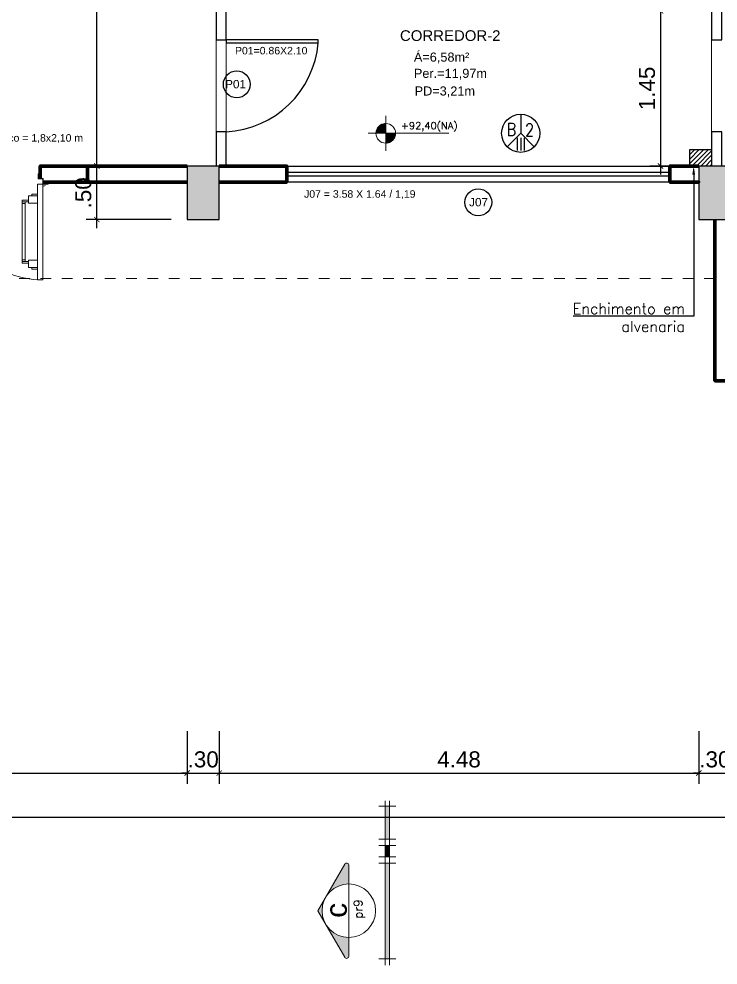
# Model space of a CAD drawing. Header units: metres. Extents: x -15851 to -15710, y 6781 to 6850.
# Drawn here: x -15812.56 to -15806.03, y 6814.35 to 6823.19 of the extents above; entities that cross this region are included whole.
import ezdxf
from ezdxf import colors
from ezdxf.entities.mleader import LeaderData, LeaderLine
from ezdxf.enums import TextEntityAlignment as Align
from ezdxf.math import Vec2, Vec3

# ---------------------------------------------------------------- set-up
doc = ezdxf.new("R2010")
doc.units = ezdxf.units.M
doc.linetypes.add('ACAD_ISO02W100', pattern=[15, 12, -3])
doc.linetypes.add('HIDDEN', pattern=[0.375, 0.25, -0.125])
for name, color, linetype in [('ARCO', 1, 'Continuous'), ('Divisórias de Gesso Acartonado', 42, 'Continuous'), ('ESQUADRIAS', 2, 'Continuous'), ('pilares', 253, 'Continuous'), ('Shafts', 1, 'Continuous'), ('TEXTO', 7, 'Continuous'), ('Texto Esquadrias', 7, 'Continuous'), ('Texto Perimetro e Pé Direito', 7, 'Continuous'), ('TXT', 2, 'Continuous')]:
    doc.layers.add(name, color=color, linetype=linetype)
doc.layers.add('borda', color=220, linetype='Continuous', lineweight=9, plot=False)
for name, color, linetype, lineweight in [('cota', 18, 'Continuous', 9), ('K-BSE-ARQ-LAY', 252, 'Continuous', 5), ('linha', 1, 'Continuous', 9), ('Linha 1', 1, 'Continuous', 13), ('linha2', 2, 'Continuous', 20), ('parede', 8, 'Continuous', 80), ('PISO', 8, 'Continuous', 13), ('projeção', 25, 'ACAD_ISO02W100', 9)]:
    doc.layers.add(name, color=color, linetype=linetype, lineweight=lineweight)
doc.layers.get('borda').off()
doc.styles.add('AMBI', font='arial.ttf')
doc.styles.add('arial', font='arial.ttf')
doc.styles.add('romans', font='romans.shx')
doc.styles.add('STYLE1', font='romans.shx')
doc.dimstyles.new('1-50', dxfattribs={"dimtxt": 0.15, "dimasz": 0.05, "dimexe": 0.1, "dimexo": 0.15, "dimgap": 0.05, "dimtad": 1, "dimzin": 4, "dimdsep": 46, "dimtxsty": 'arial', "dimblk": 'ARCHTICK', "dimcen": 0, "dimdle": 0.08, "dimclrd": 256, "dimclre": 256, "dimclrt": 256, "dimadec": 1, "dimazin": 0, "dimtfac": 1, "dimtix": 1, "dimtmove": 0, "dimatfit": 0, "dimldrblk": 'ARCHTICK', "dimfxl": 1, "dimtolj": 1, "dimarcsym": 0})

# ---------------------------------------------------------------- blocks, each defined once
blk = doc.blocks.new('A$C676863C5')
at = {"layer": 'TXT'}
for p, q in [((0, 23.9), (0, 1.6)), ((0, 1.6), (-15.8, -14.3)), ((0, 1.6), (15.8, -14.3))]:
    blk.add_line(p, q, dxfattribs=at)
blk.add_circle((0, 1.6), 22.4, dxfattribs=at)
blk = doc.blocks.new('Adc_nivelpl')
h = blk.add_hatch()
h.set_pattern_fill('_U', color=256, scale=0.005, angle=45, style=0, double=1)
h.set_pattern_definition([(45, (-5.8772514, -3.5161936), (-0.003535534, 0.003535534), []), (135, (-5.8772514, -3.5161936), (-0.003535534, -0.003535534), [])])
h.paths.add_polyline_path([(0.195, -0.087, 0.414214), (0.087, -0.195), (0.195, -0.195)])
h.paths.add_polyline_path([(0.195, -0.195), (0.195, -0.304, 0.414214), (0.304, -0.195)])
for p, q in [((0.195, 0), (0.195, -0.391)), ((0.896, -0.195), (0, -0.195))]:
    blk.add_line(p, q)
blk.add_circle((0.195, -0.195), 0.109)
at = {"flags": 8}
blk.add_attdef('NIVEL', (0.364, -0.15), '', height=0.1, dxfattribs=at)
blk = doc.blocks.new('_ArchTick')
at = {"color": 0, "linetype": 'ByBlock', "const_width": 0.15}
blk.add_lwpolyline([(-0.5, -0.5), (0.5, 0.5)], dxfattribs=at)
blk = doc.blocks.new('*D601')
at = {"layer": 'cota', "lineweight": -2, "transparency": 16777216}
for p, q in [((-15815.4673, 6816.5383), (-15815.4673, 6816.0486)), ((-15810.9873, 6816.5383), (-15810.9873, 6816.0486)), ((-15815.5473, 6816.1486), (-15810.9073, 6816.1486))]:
    blk.add_line(p, q, dxfattribs=at)
at = {"layer": 'Defpoints', "color": 0, "transparency": 16777216}
for p in [(-15815.4673, 6816.6883), (-15810.9873, 6816.6883), (-15810.9873, 6816.1486)]:
    blk.add_point(p, dxfattribs=at)
at = {"layer": 'cota', "lineweight": -2, "transparency": 16777216, "xscale": 0.05, "yscale": 0.05, "zscale": 0.05, "rotation": 180}
blk.add_blockref('_ArchTick', (-15815.4673, 6816.1486), dxfattribs=at)
at = {"layer": 'cota', "lineweight": -2, "transparency": 16777216, "xscale": 0.05, "yscale": 0.05, "zscale": 0.05}
blk.add_blockref('_ArchTick', (-15810.9873, 6816.1486), dxfattribs=at)
at = {"layer": 'cota', "transparency": 16777216, "insert": (-15813.2273, 6816.2752), "char_height": 0.15, "attachment_point": 5, "style": 'arial'}
blk.add_mtext('\\A1;4.48', dxfattribs=at)
blk = doc.blocks.new('*D602')
at = {"layer": 'cota', "lineweight": -2, "transparency": 16777216}
for p, q in [((-15810.9873, 6816.5383), (-15810.9873, 6816.0486)), ((-15810.6873, 6816.5383), (-15810.6873, 6816.0486)), ((-15810.9873, 6816.1486), (-15811.0373, 6816.1486)), ((-15810.9873, 6816.1486), (-15810.6873, 6816.1486)), ((-15810.6873, 6816.1486), (-15810.6373, 6816.1486))]:
    blk.add_line(p, q, dxfattribs=at)
at = {"layer": 'Defpoints', "color": 0, "transparency": 16777216}
for p in [(-15810.9873, 6816.6883), (-15810.6873, 6816.6883), (-15810.6873, 6816.1486)]:
    blk.add_point(p, dxfattribs=at)
at = {"layer": 'cota', "lineweight": -2, "transparency": 16777216, "xscale": 0.05, "yscale": 0.05, "zscale": 0.05}
blk.add_blockref('_ArchTick', (-15810.9873, 6816.1486), dxfattribs=at)
at = {"layer": 'cota', "lineweight": -2, "transparency": 16777216, "xscale": 0.05, "yscale": 0.05, "zscale": 0.05, "rotation": 180}
blk.add_blockref('_ArchTick', (-15810.6873, 6816.1486), dxfattribs=at)
at = {"layer": 'cota', "transparency": 16777216, "insert": (-15810.8373, 6816.2753), "char_height": 0.15, "attachment_point": 5, "style": 'arial'}
blk.add_mtext('\\A1;.30', dxfattribs=at)
blk = doc.blocks.new('*D603')
at = {"layer": 'cota', "lineweight": -2, "transparency": 16777216}
for p, q in [((-15810.6873, 6816.5383), (-15810.6873, 6816.0486)), ((-15806.2073, 6816.5383), (-15806.2073, 6816.0486)), ((-15810.7673, 6816.1486), (-15806.1273, 6816.1486))]:
    blk.add_line(p, q, dxfattribs=at)
at = {"layer": 'Defpoints', "color": 0, "transparency": 16777216}
for p in [(-15810.6873, 6816.6883), (-15806.2073, 6816.6883), (-15806.2073, 6816.1486)]:
    blk.add_point(p, dxfattribs=at)
at = {"layer": 'cota', "lineweight": -2, "transparency": 16777216, "xscale": 0.05, "yscale": 0.05, "zscale": 0.05, "rotation": 180}
blk.add_blockref('_ArchTick', (-15810.6873, 6816.1486), dxfattribs=at)
at = {"layer": 'cota', "lineweight": -2, "transparency": 16777216, "xscale": 0.05, "yscale": 0.05, "zscale": 0.05}
blk.add_blockref('_ArchTick', (-15806.2073, 6816.1486), dxfattribs=at)
at = {"layer": 'cota', "transparency": 16777216, "insert": (-15808.4473, 6816.2752), "char_height": 0.15, "attachment_point": 5, "style": 'arial'}
blk.add_mtext('\\A1;4.48', dxfattribs=at)
blk = doc.blocks.new('*D604')
at = {"layer": 'cota', "lineweight": -2, "transparency": 16777216}
for p, q in [((-15806.2073, 6816.5383), (-15806.2073, 6816.0486)), ((-15805.9073, 6816.5383), (-15805.9073, 6816.0486)), ((-15806.2073, 6816.1486), (-15806.2573, 6816.1486)), ((-15806.2073, 6816.1486), (-15805.9073, 6816.1486)), ((-15805.9073, 6816.1486), (-15805.8573, 6816.1486))]:
    blk.add_line(p, q, dxfattribs=at)
at = {"layer": 'Defpoints', "color": 0, "transparency": 16777216}
for p in [(-15806.2073, 6816.6883), (-15805.9073, 6816.6883), (-15805.9073, 6816.1486)]:
    blk.add_point(p, dxfattribs=at)
at = {"layer": 'cota', "lineweight": -2, "transparency": 16777216, "xscale": 0.05, "yscale": 0.05, "zscale": 0.05}
blk.add_blockref('_ArchTick', (-15806.2073, 6816.1486), dxfattribs=at)
at = {"layer": 'cota', "lineweight": -2, "transparency": 16777216, "xscale": 0.05, "yscale": 0.05, "zscale": 0.05, "rotation": 180}
blk.add_blockref('_ArchTick', (-15805.9073, 6816.1486), dxfattribs=at)
at = {"layer": 'cota', "transparency": 16777216, "insert": (-15806.0573, 6816.2753), "char_height": 0.15, "attachment_point": 5, "style": 'arial'}
blk.add_mtext('\\A1;.30', dxfattribs=at)
blk = doc.blocks.new('*D608')
at = {"layer": 'cota', "lineweight": -2, "transparency": 16777216}
for p, q in [((-15815.7673, 6816.5383), (-15815.7673, 6815.6363)), ((-15791.5673, 6816.5383), (-15791.5673, 6815.6363)), ((-15815.8473, 6815.7363), (-15791.4873, 6815.7363))]:
    blk.add_line(p, q, dxfattribs=at)
at = {"layer": 'Defpoints', "color": 0, "transparency": 16777216}
for p in [(-15815.7673, 6816.6883), (-15791.5673, 6816.6883), (-15791.5673, 6815.7363)]:
    blk.add_point(p, dxfattribs=at)
at = {"layer": 'cota', "lineweight": -2, "transparency": 16777216, "xscale": 0.05, "yscale": 0.05, "zscale": 0.05, "rotation": 180}
blk.add_blockref('_ArchTick', (-15815.7673, 6815.7363), dxfattribs=at)
at = {"layer": 'cota', "lineweight": -2, "transparency": 16777216, "xscale": 0.05, "yscale": 0.05, "zscale": 0.05}
blk.add_blockref('_ArchTick', (-15791.5673, 6815.7363), dxfattribs=at)
at = {"layer": 'cota', "transparency": 16777216, "insert": (-15803.6673, 6815.8629), "char_height": 0.15, "attachment_point": 5, "style": 'arial'}
blk.add_mtext('\\A1;24.20', dxfattribs=at)
blk = doc.blocks.new('*D620')
at = {"layer": 'cota', "lineweight": -2, "transparency": 16777216}
for p, q in [((-15811.8303, 6821.2373), (-15811.8303, 6821.8973)), ((-15811.1373, 6821.8173), (-15811.9303, 6821.8173)), ((-15811.1373, 6821.3173), (-15811.9303, 6821.3173))]:
    blk.add_line(p, q, dxfattribs=at)
at = {"layer": 'Defpoints', "color": 0, "transparency": 16777216}
for p in [(-15811.8303, 6821.8173), (-15810.9873, 6821.8173), (-15810.9873, 6821.3173)]:
    blk.add_point(p, dxfattribs=at)
at = {"layer": 'cota', "lineweight": -2, "transparency": 16777216, "xscale": 0.05, "yscale": 0.05, "zscale": 0.05}
for p, rotation in [((-15811.8303, 6821.8173), 90), ((-15811.8303, 6821.3173), 270)]:
    blk.add_blockref('_ArchTick', p, dxfattribs=dict(at, rotation=rotation))
at = {"layer": 'cota', "transparency": 16777216, "insert": (-15811.9569, 6821.5673), "char_height": 0.15, "attachment_point": 5, "rotation": 90, "style": 'arial'}
blk.add_mtext('\\A1;.50', dxfattribs=at)
blk = doc.blocks.new('*D621')
at = {"layer": 'cota', "lineweight": -2, "transparency": 16777216}
for p, q in [((-15811.8303, 6821.7373), (-15811.8303, 6827.5973)), ((-15811.1373, 6827.5173), (-15811.9303, 6827.5173)), ((-15811.1373, 6821.8173), (-15811.9303, 6821.8173))]:
    blk.add_line(p, q, dxfattribs=at)
at = {"layer": 'Defpoints', "color": 0, "transparency": 16777216}
for p in [(-15811.8303, 6827.5173), (-15810.9873, 6827.5173), (-15810.9873, 6821.8173)]:
    blk.add_point(p, dxfattribs=at)
at = {"layer": 'cota', "lineweight": -2, "transparency": 16777216, "xscale": 0.05, "yscale": 0.05, "zscale": 0.05}
for p, rotation in [((-15811.8303, 6827.5173), 90), ((-15811.8303, 6821.8173), 270)]:
    blk.add_blockref('_ArchTick', p, dxfattribs=dict(at, rotation=rotation))
at = {"layer": 'cota', "transparency": 16777216, "insert": (-15811.9569, 6824.6673), "char_height": 0.15, "attachment_point": 5, "rotation": 90, "style": 'arial'}
blk.add_mtext('\\A1;5.70', dxfattribs=at)
blk = doc.blocks.new('*D692')
at = {"layer": 'cota', "lineweight": -2, "transparency": 16777216}
for p, q in [((-15806.2373, 6823.2673), (-15806.6646, 6823.2673)), ((-15806.5646, 6823.3473), (-15806.5646, 6821.7373)), ((-15806.2373, 6821.8173), (-15806.6646, 6821.8173))]:
    blk.add_line(p, q, dxfattribs=at)
at = {"layer": 'Defpoints', "color": 0, "transparency": 16777216}
for p in [(-15806.0873, 6823.2673), (-15806.5646, 6821.8173), (-15806.0873, 6821.8173)]:
    blk.add_point(p, dxfattribs=at)
at = {"layer": 'cota', "lineweight": -2, "transparency": 16777216, "xscale": 0.05, "yscale": 0.05, "zscale": 0.05}
for p, rotation in [((-15806.5646, 6823.2673), 90), ((-15806.5646, 6821.8173), 270)]:
    blk.add_blockref('_ArchTick', p, dxfattribs=dict(at, rotation=rotation))
at = {"layer": 'cota', "transparency": 16777216, "insert": (-15806.6911, 6822.5423), "char_height": 0.15, "attachment_point": 5, "rotation": 90, "style": 'arial'}
blk.add_mtext('\\A1;1.45', dxfattribs=at)

msp = doc.modelspace()

# ---------------------------------------------------------------- hatches: boundary and pattern name
at = {"layer": 'linha'}
h = msp.add_hatch(color=256, dxfattribs=at)
h.paths.add_polyline_path([(-15809.136, 6815.3078), (-15809.136, 6814.4141), (-15809.0967, 6814.4141), (-15809.0967, 6815.3078)])
h.paths.add_polyline_path([(-15809.136, 6815.8397), (-15809.136, 6815.5308), (-15809.0967, 6815.5308), (-15809.0967, 6815.8397)])
msp.add_hatch(color=256, dxfattribs=at).paths.add_polyline_path([(-15809.136, 6815.4717), (-15809.136, 6815.3669), (-15809.0967, 6815.3669), (-15809.0967, 6815.4717)])
h = msp.add_hatch(color=256, dxfattribs=at)
h.paths.add_polyline_path([(-15809.5142, 6814.4275, 0.767327), (-15809.4769, 6814.4375), (-15809.4769, 6814.6129, -0.267949), (-15809.6934, 6814.7379)])
h.paths.add_polyline_path([(-15809.6934, 6814.9879), (-15809.7656, 6814.8629), (-15809.6934, 6814.7379, -0.131652), (-15809.7269, 6814.8629, -0.131652)])
h.paths.add_polyline_path([(-15809.4769, 6815.2882, 0.767327), (-15809.5142, 6815.2982), (-15809.6934, 6814.9879, -0.267949), (-15809.4769, 6815.1129)])
at = {"layer": 'pilares'}
h = msp.add_hatch(color=256, dxfattribs=at)
h.paths.add_polyline_path([(-15796.4973, 6818.7673), (-15796.7973, 6818.7673), (-15796.7973, 6818.5673), (-15796.4973, 6818.5673)])
h.paths.add_polyline_path([(-15801.1273, 6818.7673), (-15801.4273, 6818.7673), (-15801.4273, 6818.5673), (-15801.1273, 6818.5673)])
h.paths.add_polyline_path([(-15803.8173, 6818.7673), (-15804.1173, 6818.7673), (-15804.1173, 6818.5673), (-15803.8173, 6818.5673)])
h.paths.add_polyline_path([(-15805.9073, 6821.8173), (-15806.2073, 6821.8173), (-15806.2073, 6821.3173), (-15805.9073, 6821.3173)])
h.paths.add_polyline_path([(-15810.6873, 6821.8173), (-15810.9873, 6821.8173), (-15810.9873, 6821.3173), (-15810.6873, 6821.3173)])
h.paths.add_polyline_path([(-15815.4673, 6821.8173), (-15815.7673, 6821.8173), (-15815.7673, 6821.3173), (-15815.4673, 6821.3173)])
h.paths.add_polyline_path([(-15815.4673, 6827.9173), (-15815.7673, 6827.9173), (-15815.7673, 6827.4173), (-15815.4673, 6827.4173)])
h.paths.add_polyline_path([(-15810.6873, 6827.9173), (-15810.9873, 6827.9173), (-15810.9873, 6827.4173), (-15810.6873, 6827.4173)])
h.paths.add_polyline_path([(-15805.9073, 6827.9173), (-15806.2073, 6827.9173), (-15806.2073, 6827.4173), (-15805.9073, 6827.4173)])
h.paths.add_polyline_path([(-15801.1273, 6827.9173), (-15801.4273, 6827.9173), (-15801.4273, 6827.4173), (-15801.1273, 6827.4173)])
h.paths.add_polyline_path([(-15796.3473, 6827.9173), (-15796.6473, 6827.9173), (-15796.6473, 6827.4173), (-15796.3473, 6827.4173)])
h.paths.add_polyline_path([(-15796.3473, 6821.8173), (-15796.6473, 6821.8173), (-15796.6473, 6821.3173), (-15796.3473, 6821.3173)])
h.paths.add_polyline_path([(-15791.5673, 6821.8173), (-15791.8673, 6821.8173), (-15791.8673, 6821.3173), (-15791.5673, 6821.3173)])
h.paths.add_polyline_path([(-15791.5673, 6827.9173), (-15791.8673, 6827.9173), (-15791.8673, 6827.4173), (-15791.5673, 6827.4173)])
h.paths.add_polyline_path([(-15791.5673, 6834.1473), (-15791.8673, 6834.1473), (-15791.8673, 6833.6473), (-15791.5673, 6833.6473)])
h.paths.add_polyline_path([(-15796.3473, 6834.1473), (-15796.6473, 6834.1473), (-15796.6473, 6833.6473), (-15796.3473, 6833.6473)])
h.paths.add_polyline_path([(-15798.6773, 6832.1673), (-15798.9773, 6832.1673), (-15798.9773, 6831.9673), (-15798.6773, 6831.9673)])
h.paths.add_polyline_path([(-15801.2423, 6834.1473), (-15801.5423, 6834.1473), (-15801.5423, 6833.6473), (-15801.2423, 6833.6473)])
h.paths.add_polyline_path([(-15805.7123, 6834.1473), (-15806.0123, 6834.1473), (-15806.0123, 6833.6473), (-15805.7123, 6833.6473)])
h.paths.add_polyline_path([(-15803.5173, 6832.1673), (-15803.8173, 6832.1673), (-15803.8173, 6831.9673), (-15803.5173, 6831.9673)])
h.paths.add_polyline_path([(-15808.3573, 6832.1673), (-15808.6573, 6832.1673), (-15808.6573, 6831.9673), (-15808.3573, 6831.9673)])
h.paths.add_polyline_path([(-15810.6873, 6834.1473), (-15810.9873, 6834.1473), (-15810.9873, 6833.6473), (-15810.6873, 6833.6473)])
h.paths.add_polyline_path([(-15815.4673, 6834.1473), (-15815.7673, 6834.1473), (-15815.7673, 6833.6473), (-15815.4673, 6833.6473)])
h.paths.add_polyline_path([(-15810.3373, 6837.5973), (-15810.7373, 6837.5973), (-15810.7373, 6837.3973), (-15810.3373, 6837.3973)])
h.paths.add_polyline_path([(-15805.8573, 6837.5973), (-15806.2573, 6837.5973), (-15806.2573, 6837.3973), (-15805.8573, 6837.3973)])
h.paths.add_polyline_path([(-15801.0773, 6837.5973), (-15801.4773, 6837.5973), (-15801.4773, 6837.3973), (-15801.0773, 6837.3973)])
h.paths.add_polyline_path([(-15796.6073, 6837.5973), (-15797.0073, 6837.5973), (-15797.0073, 6837.3973), (-15796.6073, 6837.3973)])
at = {"layer": 'Shafts'}
h = msp.add_hatch(dxfattribs=at)
h.set_pattern_fill('_USER', color=256, scale=0.03, angle=45, style=0, pattern_type=0)
h.set_pattern_definition([(45, (1.399288, -0.671344), (-0.021213203436, 0.021213203436), [])])
h.paths.add_polyline_path([(-15806.0873, 6821.9723), (-15806.2923, 6821.9723), (-15806.2923, 6821.8173), (-15806.2073, 6821.8173), (-15806.0873, 6821.8173)])

# ---------------------------------------------------------------- linework, layer by layer
at = {"layer": 'ARCO'}
msp.add_arc((-15810.6708, 6823.0481), 0.9121, 273.04763, 354.91841, dxfattribs=at)
at = {"layer": 'Divisórias de Gesso Acartonado'}
for points in [[(-15810.7173, 6827.4173), (-15810.7173, 6822.9973), (-15810.6223, 6822.9973), (-15810.6223, 6832.5873), (-15810.7173, 6832.5873), (-15810.7173, 6827.9173)], [(-15806.0873, 6827.4173), (-15806.0873, 6822.9973), (-15805.9923, 6822.9973), (-15805.9923, 6827.4173)], [(-15810.6223, 6821.8173), (-15810.6223, 6822.1373), (-15810.7173, 6822.1373), (-15810.7173, 6821.8173)], [(-15805.9923, 6821.8173), (-15805.9923, 6822.1373), (-15806.0873, 6822.1373), (-15806.0873, 6821.8173)]]:
    msp.add_lwpolyline(points, dxfattribs=at)
at = {"layer": 'ESQUADRIAS', "color": 1}
for p, q in [((-15810.0573, 6821.8173), (-15806.4773, 6821.8173)), ((-15806.4773, 6821.6673), (-15810.0573, 6821.6673))]:
    msp.add_line(p, q, dxfattribs=at)
at = {"layer": 'ESQUADRIAS'}
msp.add_lwpolyline([(-15810.6223, 6822.9673), (-15809.7623, 6822.9673), (-15809.7623, 6822.9973), (-15810.6223, 6822.9973)], close=True, dxfattribs=at)
at = {"layer": 'ESQUADRIAS', "linetype": 'ByBlock', "ltscale": 0.15}
msp.add_lwpolyline([(-15806.4773, 6821.7573), (-15810.0573, 6821.7573), (-15810.0573, 6821.7273), (-15806.4773, 6821.7273)], close=True, dxfattribs=at)
at = {"layer": 'K-BSE-ARQ-LAY'}
for p, q in [((-15812.2848, 6821.6498), (-15812.3848, 6821.6498)), ((-15812.4992, 6821.4826), (-15812.4992, 6820.9271))]:
    msp.add_line(p, q, dxfattribs=at)
for points in [[(-15812.3348, 6820.7548), (-15812.3348, 6821.6998), (-15812.3798, 6821.6998), (-15812.3798, 6821.7448), (-15812.3598, 6821.7448), (-15812.3598, 6821.7423), (-15812.3773, 6821.7423), (-15812.3773, 6821.7023), (-15812.3323, 6821.7023), (-15812.3323, 6821.6523), (-15812.2873, 6821.6523), (-15812.2873, 6821.6673)], [(-15812.3848, 6821.6498), (-15812.3848, 6820.7548), (-15812.3348, 6820.7548)], [(-15812.2848, 6821.6673), (-15812.2848, 6821.6498)], [(-15812.4691, 6821.4993), (-15812.5294, 6821.4993), (-15812.5294, 6820.9103)], [(-15812.3848, 6821.5398), (-15812.4691, 6821.5398), (-15812.4691, 6821.4698), (-15812.3848, 6821.4698)], [(-15812.4376, 6821.5398), (-15812.4376, 6821.5542), (-15812.3848, 6821.5542)], [(-15812.5294, 6821.4826), (-15812.4691, 6821.4826)], [(-15812.4992, 6821.4682), (-15812.5294, 6821.4682)], [(-15812.4992, 6820.9415), (-15812.5294, 6820.9415)], [(-15812.5294, 6820.9271), (-15812.4691, 6820.9271)], [(-15812.4691, 6820.9103), (-15812.5294, 6820.9103)], [(-15812.3848, 6820.8698), (-15812.4691, 6820.8698), (-15812.4691, 6820.9398), (-15812.3848, 6820.9398)], [(-15812.4376, 6820.8698), (-15812.4376, 6820.8554), (-15812.3848, 6820.8554)]]:
    msp.add_lwpolyline(points, dxfattribs=at)
msp.add_circle((-15812.3245, 6821.6395), 0.0103, dxfattribs=at)
msp.add_arc((-15812.3348, 6821.6498), 0.895, 180, 270, dxfattribs=at)
at = {"layer": 'linha'}
for p, q in [((-15809.1952, 6815.8397), (-15809.0376, 6815.8397)), ((-15809.136, 6814.3549), (-15809.136, 6815.8897)), ((-15809.0967, 6814.3549), (-15809.0967, 6815.8897)), ((-15809.1952, 6815.5308), (-15809.0376, 6815.5308)), ((-15809.1952, 6815.4717), (-15809.0376, 6815.4717)), ((-15809.1952, 6815.4717), (-15809.0376, 6815.4717)), ((-15809.1952, 6815.3669), (-15809.0376, 6815.3669)), ((-15809.5142, 6815.2982), (-15809.7656, 6814.8629)), ((-15809.1952, 6815.3078), (-15809.0376, 6815.3078)), ((-15809.5142, 6814.4275), (-15809.7656, 6814.8629)), ((-15809.1952, 6814.4141), (-15809.0376, 6814.4141))]:
    msp.add_line(p, q, dxfattribs=at)
for centre, start, end in [((-15809.4969, 6815.2882), 0, 150), ((-15809.4969, 6814.4375), 210, 0)]:
    msp.add_arc(centre, 0.02, start, end, dxfattribs=at)
at = {"layer": 'Linha 1'}
msp.add_lwpolyline([(-15806.0873, 6823.2673), (-15810.6223, 6823.2673), (-15810.6223, 6821.8173), (-15810.7173, 6821.8173), (-15810.7173, 6827.4173), (-15810.6873, 6827.4173), (-15810.6873, 6827.9173), (-15810.7173, 6827.9173), (-15810.7173, 6832.1023), (-15810.6223, 6832.1023)], dxfattribs=at)
at = {"layer": 'linha2'}
msp.add_line((-15809.4769, 6814.4375), (-15809.4769, 6815.2882), dxfattribs=at)
msp.add_circle((-15809.4769, 6814.8629), 0.25, dxfattribs=at)
at = {"layer": 'parede'}
for points in [[(-15812.3598, 6821.6998), (-15812.3598, 6821.8173), (-15810.9873, 6821.8173)], [(-15810.9873, 6821.6673), (-15811.9173, 6821.6673), (-15811.9173, 6821.8173), (-15810.9873, 6821.8173)], [(-15810.6873, 6821.8173), (-15810.0573, 6821.8173), (-15810.0573, 6821.6673), (-15810.6873, 6821.6673)], [(-15806.4773, 6821.6673), (-15806.2073, 6821.6673), (-15806.4773, 6821.6673), (-15806.4773, 6821.8173), (-15806.2073, 6821.8173)], [(-15810.9873, 6821.6673), (-15812.3348, 6821.6673)], [(-15806.0573, 6821.3173), (-15806.0573, 6819.8127), (-15804.0673, 6819.8127)]]:
    msp.add_lwpolyline(points, dxfattribs=at)
at = {"layer": 'pilares'}
for points in [[(-15810.9873, 6821.3173), (-15810.6873, 6821.3173), (-15810.6873, 6821.8173), (-15810.9873, 6821.8173)], [(-15806.2073, 6821.3173), (-15805.9073, 6821.3173), (-15805.9073, 6821.8173), (-15806.2073, 6821.8173)]]:
    msp.add_lwpolyline(points, close=True, dxfattribs=at)
at = {"layer": 'PISO'}
for p, q in [((-15810.7173, 6822.1373), (-15810.7173, 6822.9973)), ((-15806.0873, 6822.9973), (-15806.0873, 6822.1373))]:
    msp.add_line(p, q, dxfattribs=at)
at = {"layer": 'projeção', "linetype": 'HIDDEN', "ltscale": 0.15}
msp.add_lwpolyline([(-15806.0573, 6820.7673), (-15815.7673, 6820.7673), (-15815.7673, 6821.3173)], dxfattribs=at)
at = {"layer": 'Shafts'}
msp.add_lwpolyline([(-15806.0873, 6821.8173), (-15806.2923, 6821.8173), (-15806.2923, 6821.9723), (-15806.0873, 6821.9723)], close=True, dxfattribs=at)
at = {"layer": 'Texto Esquadrias'}
for centre in [(-15810.523, 6822.5812), (-15808.2673, 6821.479)]:
    msp.add_circle(centre, 0.1254, dxfattribs=at)

# ---------------------------------------------------------------- block references
at = {"layer": 'borda', "ltscale": 0.2, "xscale": 0.007948720341326031, "yscale": 0.007948720341326031, "zscale": 0.007948720341326031}
msp.add_blockref('A$C676863C5', (-15807.8712, 6822.1107), dxfattribs=at)
at = {"layer": 'linha'}
ref = msp.add_blockref('Adc_nivelpl', (-15809.2956, 6822.2873), dxfattribs=dict(at, xscale=0.8401457548190729, yscale=0.8401457548190729, zscale=0.8401457548190729))
ref.add_attrib('NIVEL', '+92,40(NA)', (-15808.9897, 6822.1612), dxfattribs={"layer": 'TEXTO', "height": 0.06721, "style": 'romans', "flags": 8})

# ---------------------------------------------------------------- texts
at = {"layer": 'linha2'}
for s, height, style, p in [('c', 0.2, 'arial', (-15809.4956, 6814.8659)), ('pr9', 0.08, 'romans', (-15809.3503, 6814.8786))]:
    msp.add_text(s, height=height, rotation=90, dxfattribs=dict(at, style=style)).set_placement(p, align=Align.CENTER)
at = {"layer": 'TEXTO', "style": 'AMBI'}
msp.add_text('Á=6,58m²', height=0.085, dxfattribs=at).set_placement((-15808.869, 6822.7927))
at = {"layer": 'TEXTO', "insert": (-15808.999, 6823.0859), "char_height": 0.1, "attachment_point": 1, "style": 'AMBI'}
msp.add_mtext_dynamic_manual_height_columns('CORREDOR-2', width=1.080078, gutter_width=152.0962, heights=[0], dxfattribs=at)
at = {"layer": 'Texto Esquadrias', "style": 'AMBI'}
for s, insert, char_height, width, attachment_point in [('P01=0.86X2.10', (-15810.5401, 6822.9305), 0.07, 0.697014, 1), ('P01', (-15810.4374, 6822.6217), 0.07833, 1.166286, 3), ('Porta de abrir em Mandeira com barra anti-panico = 1,8x2,10 m', (-15814.7171, 6822.0245), 0.07, 2.851949, 7), ('J07 = 3.58 X 1.64 / 1,19', (-15809.8947, 6821.5088), 0.07, 1.100632, 7), ('J07', (-15808.3529, 6821.5195), 0.07833, 1.166286, 1)]:
    msp.add_mtext(s, dxfattribs=dict(at, insert=insert, char_height=char_height, width=width, attachment_point=attachment_point))
at = {"layer": 'Texto Perimetro e Pé Direito', "style": 'AMBI'}
for s, p in [('Per.=11,97m', (-15808.869, 6822.6409)), ('PD=3,21m', (-15808.8621, 6822.4765))]:
    msp.add_text(s, height=0.085, dxfattribs=at).set_placement(p)
at = {"layer": 'TXT', "style": 'STYLE1', "width": 0.8}
for s, height, p in [('B', 0.1192, (-15807.958, 6822.1005)), ('2', 0.1192, (-15807.7886, 6822.0958)), ('III', 0.11923, (-15807.8711, 6821.9614))]:
    msp.add_text(s, height=height, rotation=360, dxfattribs=at).set_placement(p, align=Align.CENTER)

# ---------------------------------------------------------------- dimensions: what is measured, and where the dimension line sits
at = {"layer": 'cota'}
for base, p1, p2, picture, middle in [((-15811.8303, 6827.5173), (-15810.9873, 6821.8173), (-15810.9873, 6827.5173), '*D621', (-15811.9569, 6824.6673)), ((-15806.5646, 6821.8173), (-15806.0873, 6823.2673), (-15806.0873, 6821.8173), '*D692', (-15806.6911, 6822.5423)), ((-15811.8303, 6821.8173), (-15810.9873, 6821.3173), (-15810.9873, 6821.8173), '*D620', (-15811.9569, 6821.5673))]:
    dim = msp.add_linear_dim(base=base, p1=p1, p2=p2, angle=90, dimstyle='1-50', dxfattribs=at)
    dim.commit()
    dim.dimension.update_dxf_attribs({"geometry": picture, "text_midpoint": middle})
for base, p1, p2, picture, middle in [((-15791.5673, 6815.7363), (-15815.7673, 6816.6883), (-15791.5673, 6816.6883), '*D608', (-15803.6673, 6815.8629)), ((-15810.9873, 6816.1486), (-15815.4673, 6816.6883), (-15810.9873, 6816.6883), '*D601', (-15813.2273, 6816.2752)), ((-15810.6873, 6816.1486), (-15810.9873, 6816.6883), (-15810.6873, 6816.6883), '*D602', (-15810.8373, 6816.2753)), ((-15806.2073, 6816.1486), (-15810.6873, 6816.6883), (-15806.2073, 6816.6883), '*D603', (-15808.4473, 6816.2752)), ((-15805.9073, 6816.1486), (-15806.2073, 6816.6883), (-15805.9073, 6816.6883), '*D604', (-15806.0573, 6816.2753))]:
    dim = msp.add_linear_dim(base=base, p1=p1, p2=p2, dimstyle='1-50', dxfattribs=at)
    dim.commit()
    dim.dimension.update_dxf_attribs({"geometry": picture, "text_midpoint": middle})

# ---------------------------------------------------------------- leaders
at = {"layer": 'Linha 1'}
ml = msp.add_multileader_mtext('Standard', dxfattribs=at)
ml.set_content('Enchimento em \\Palvenaria', color=2, style='romans')
ml.set_leader_properties(color=1)
ml.build(insert=Vec2(0, 0))
ml.multileader.update_dxf_attribs({"text_right_attachment_type": 6, "dogleg_length": 3, "arrow_head_size": 0.08})
ctx = ml.context
ctx.base_point, ctx.char_height, ctx.arrow_head_size, ctx.landing_gap_size, ctx.plane_origin = Vec3(-15807.5377, 6820.4855), 0.1, 0.08, 0.05, Vec3(-15806.2553, 6819.6717)
ctx.right_attachment, ctx.text_align_type = 6, 2
notes = []
notes.append((ctx, [(0, (1, 1, 0), (-15806.2553, 6820.4155), (-1, 0), 0.03, [(0, [(-15806.2553, 6821.8173)], 0, [])])]))
ctx.mtext.insert, ctx.mtext.width, ctx.mtext.alignment, ctx.mtext.flow_direction = Vec3(-15806.3353, 6820.5355), 2.627266, 3, 5
for ctx, leaders in notes:
    for number, flags, end, landing, length, lines in leaders:
        leader = LeaderData()
        leader.index, (leader.has_last_leader_line, leader.has_dogleg_vector, leader.attachment_direction) = number, flags
        leader.last_leader_point, leader.dogleg_vector, leader.dogleg_length = Vec3(end), Vec3(landing), length
        for number, points, colour, breaks in lines:
            line = LeaderLine()
            line.index, line.vertices, line.color, line.breaks = number, Vec3.list(points), colors.encode_raw_color(colour), breaks
            leader.lines.append(line)
        ctx.leaders.append(leader)

doc.saveas('drawing.dxf')
